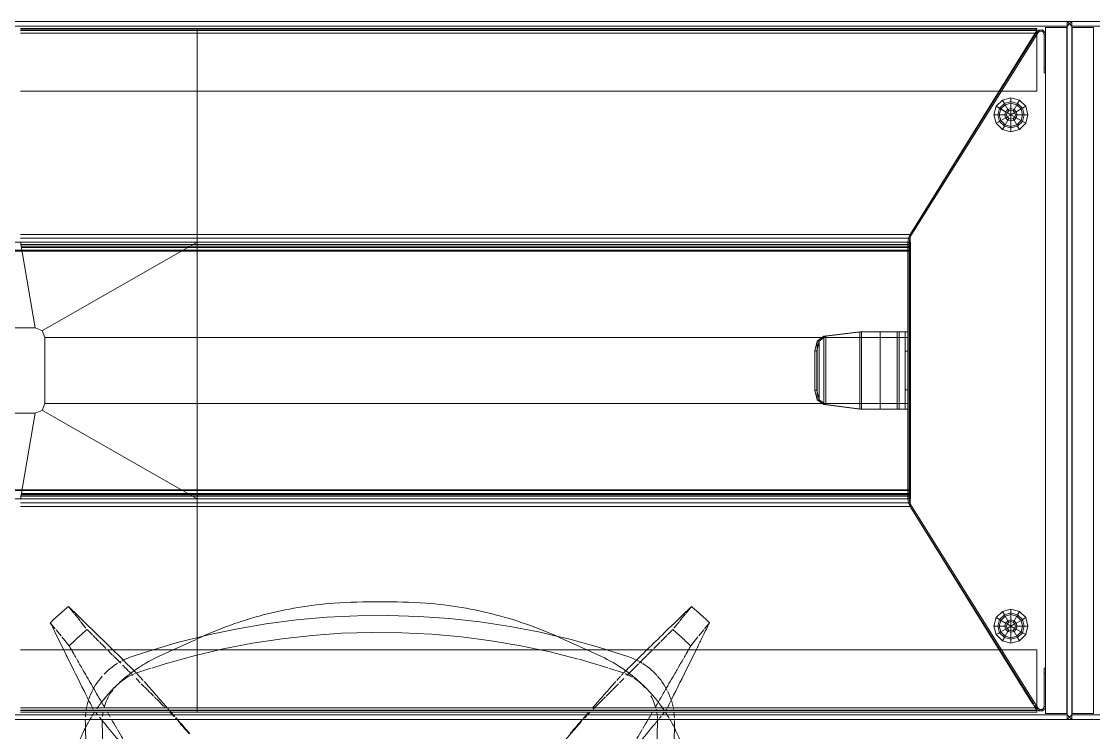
# Model space of a CAD drawing. Header units: inches. Extents: x 11834 to 13024, y -8101 to -6934.
# Drawn here: x 12553.65 to 12581.27, y -7416.22 to -7397.88 of the extents above; entities that cross this region are included whole.
import ezdxf

# ---------------------------------------------------------------- set-up
doc = ezdxf.new("R2010")
doc.units = ezdxf.units.IN
doc.header["$MEASUREMENT"] = 0
doc.layers.add('G-IMPT', color=8, linetype='Continuous', lineweight=9)
doc.layers.add('I-FURN', color=30, linetype='Continuous', lineweight=9)

# ---------------------------------------------------------------- blocks, each defined once
blk = doc.blocks.new('campfire - campfire_dwg-6984602-FIRST FLOOR POWER _ SIGNAL')
at = {"layer": 'G-IMPT'}
for p, q in [((0, 0), (59.882, 0)), ((0, 0), (60, 0)), ((59.882, 0), (60, 0)), ((60, 0), (59.882, -0.118)), ((60, 0), (59.883, -0.117)), ((60, -0.118), (60, 0)), ((60, -18), (60, 0)), ((0.118, -0.118), (59.882, -0.118)), ((59.882, -0.118), (0.118, -0.118)), ((0.118, -0.118), (59.882, -0.118)), ((59.882, -0.118), (0.118, -0.118)), ((59.321, -0.158), (59.871, -0.158)), ((59.321, -0.158), (59.321, -17.842)), ((59.871, -0.158), (59.321, -0.158)), ((59.871, -0.158), (59.871, -17.842)), ((59.871, -0.158), (59.871, -17.842)), ((59.882, -17.882), (59.882, -0.118)), ((59.882, -17.882), (59.882, -0.118)), ((59.882, -0.118), (59.882, -17.882)), ((59.882, -0.118), (59.882, -17.882)), ((60, -17.882), (60, -0.118)), ((59.321, -1.323), (59.321, -16.677)), ((59.321, -16.677), (59.321, -16.764)), ((59.321, -16.764), (59.321, -17.667)), ((59.321, -17.667), (59.321, -17.842)), ((0.118, -17.882), (59.882, -17.882)), ((59.882, -17.882), (0.118, -17.882)), ((59.882, -17.882), (0.118, -17.882)), ((0.118, -17.882), (59.882, -17.882)), ((59.871, -17.842), (59.321, -17.842)), ((59.871, -17.842), (59.321, -17.842)), ((60, -18), (59.882, -17.882)), ((60, -18), (59.882, -17.882)), ((60, -18), (60, -17.882)), ((59.882, -18), (0, -18)), ((60, -18), (0, -18)), ((60, -18), (59.882, -18))]:
    blk.add_line(p, q, dxfattribs=at)
blk = doc.blocks.new('campfire - campfire-6983793-FIRST FLOOR POWER _ SIGNAL')
blk.add_blockref('campfire - campfire_dwg-6984602-FIRST FLOOR POWER _ SIGNAL', (0, 0))
blk = doc.blocks.new('campfire - campfire_dwg-V1-FIRST FLOOR POWER _ SIGNAL')
at = {"layer": 'G-IMPT'}
for p, q in [((0, 0), (0.118, 0)), ((0, -18), (0, 0)), ((0, 0), (60, 0)), ((0, 0), (0.118, -0.118)), ((0.118, 0), (60, 0)), ((0, -0.118), (0, 0)), ((0, 0), (0.118, -0.118)), ((0, -17.882), (0, -0.118)), ((0.118, -17.882), (0.118, -0.118)), ((0.118, -0.118), (59.882, -0.118)), ((0.118, -17.882), (0.118, -0.118)), ((59.882, -0.118), (0.118, -0.118)), ((0.118, -0.118), (0.118, -17.882)), ((0.118, -0.118), (59.882, -0.118)), ((59.882, -0.118), (0.118, -0.118)), ((0.118, -0.118), (0.118, -17.882)), ((0.129, -0.158), (0.129, -17.842)), ((0.679, -0.158), (0.129, -0.158)), ((0.129, -0.158), (0.129, -17.842)), ((0.129, -0.158), (0.679, -0.158)), ((0.679, -0.158), (0.679, -0.333)), ((0.679, -0.158), (0.679, -17.842)), ((0.701, -0.264), (0.758, -0.22)), ((0.701, -0.264), (0.758, -0.22)), ((0.701, -0.264), (0.73, -0.284)), ((0.701, -0.264), (0.73, -0.284)), ((0.77, -0.254), (0.73, -0.284)), ((0.73, -0.284), (0.77, -0.254)), ((0.758, -0.22), (0.846, -0.222)), ((0.758, -0.22), (0.846, -0.222)), ((0.758, -0.22), (0.77, -0.254)), ((0.77, -0.254), (0.758, -0.22)), ((0.832, -0.255), (0.77, -0.254)), ((0.77, -0.254), (0.832, -0.255)), ((0.846, -0.222), (0.832, -0.255)), ((0.832, -0.255), (0.846, -0.222)), ((0.87, -0.288), (0.832, -0.255)), ((0.87, -0.288), (0.832, -0.255)), ((0.846, -0.222), (0.9, -0.269)), ((0.9, -0.269), (0.846, -0.222)), ((0.9, -0.269), (0.87, -0.288)), ((0.87, -0.288), (0.9, -0.269)), ((0.9, -0.188), (0.9, -0.185)), ((22.537, -0.185), (0.9, -0.185)), ((0.9, -0.228), (0.9, -0.185)), ((0.9, -0.228), (0.9, -0.188)), ((22.537, -0.188), (0.9, -0.188)), ((0.9, -0.3), (0.9, -0.228)), ((22.537, -0.228), (0.9, -0.228)), ((0.94, -0.3), (0.9, -0.236)), ((22.537, -0.236), (0.9, -0.236)), ((0.9, -0.269), (0.92, -0.3)), ((0.92, -0.3), (0.9, -0.269)), ((27.086, -0.185), (22.537, -0.185)), ((22.537, -0.188), (22.537, -0.185)), ((22.537, -0.228), (22.537, -0.185)), ((22.537, -0.228), (22.537, -0.188)), ((27.086, -0.188), (22.537, -0.188)), ((27.086, -0.228), (22.537, -0.228)), ((22.537, -0.3), (22.537, -0.228)), ((22.537, -0.236), (22.537, -1.795)), ((27.086, -0.236), (22.537, -0.236)), ((0.693, -0.289), (0.679, -0.333)), ((0.693, -0.289), (0.679, -0.333)), ((0.679, -0.333), (0.679, -1.236)), ((0.679, -0.333), (0.679, -1.197)), ((0.679, -0.333), (0.679, -1.197)), ((0.679, -0.333), (0.715, -0.333)), ((0.679, -0.333), (0.715, -0.333)), ((0.715, -0.333), (0.726, -0.299)), ((0.715, -0.333), (0.726, -0.299)), ((0.715, -1.197), (0.715, -0.333)), ((0.715, -0.333), (0.715, -1.197)), ((0.9, -0.336), (0.87, -0.288)), ((0.87, -0.288), (0.9, -0.336)), ((0.9, -0.3), (0.9, -1.795)), ((22.537, -0.3), (0.9, -0.3)), ((1.812, -1.795), (0.911, -0.354)), ((0.911, -0.354), (1.812, -1.795)), ((0.92, -0.3), (0.963, -0.369)), ((0.963, -0.369), (0.92, -0.3)), ((0.987, -0.376), (0.94, -0.3)), ((0.98, -0.397), (1.854, -1.795)), ((1.854, -1.795), (0.98, -0.397)), ((1.869, -1.795), (1, -0.397)), ((27.086, -0.3), (22.537, -0.3)), ((22.537, -1.795), (22.537, -0.3)), ((0.679, -1.197), (0.679, -1.236)), ((0.679, -1.197), (0.679, -1.323)), ((0.679, -1.197), (0.715, -1.197)), ((0.679, -1.197), (0.715, -1.197)), ((0.679, -1.236), (0.679, -1.323)), ((0.679, -1.236), (0.679, -1.323)), ((0.679, -1.323), (0.679, -16.677)), ((0.679, -1.323), (0.715, -1.323)), ((0.679, -1.323), (0.715, -1.323)), ((0.715, -1.323), (0.715, -1.197)), ((0.715, -1.323), (0.715, -1.197)), ((22.537, -1.795), (0.9, -1.795)), ((4.135, -5.514), (1.812, -1.795)), ((1.812, -1.795), (4.135, -5.514)), ((1.854, -1.795), (4.165, -5.493)), ((4.166, -5.495), (1.854, -1.795)), ((4.166, -5.493), (1.869, -1.795)), ((22.537, -1.795), (27.086, -1.795)), ((22.537, -1.795), (22.537, -5.493)), ((1.188, -2.188), (1.129, -2.407)), ((1.188, -2.188), (1.129, -2.407)), ((1.348, -2.027), (1.188, -2.188)), ((1.348, -2.027), (1.188, -2.188)), ((1.188, -2.188), (1.43, -2.327)), ((1.188, -2.188), (1.274, -2.237)), ((1.398, -2.113), (1.274, -2.237)), ((1.418, -2.148), (1.308, -2.257)), ((1.418, -2.148), (1.308, -2.257)), ((1.567, -1.969), (1.348, -2.027)), ((1.567, -1.969), (1.348, -2.027)), ((1.348, -2.027), (1.398, -2.113)), ((1.567, -2.068), (1.398, -2.113)), ((1.398, -2.113), (1.418, -2.148)), ((1.567, -2.107), (1.418, -2.148)), ((1.567, -2.107), (1.418, -2.148)), ((1.418, -2.148), (1.488, -2.269)), ((1.786, -2.027), (1.567, -1.969)), ((1.786, -2.027), (1.567, -1.969)), ((1.567, -1.969), (1.567, -2.248)), ((1.567, -1.969), (1.567, -2.068)), ((1.567, -2.068), (1.567, -2.107)), ((1.737, -2.113), (1.567, -2.068)), ((1.717, -2.148), (1.567, -2.107)), ((1.717, -2.148), (1.567, -2.107)), ((1.567, -2.107), (1.567, -2.248)), ((1.717, -2.148), (1.647, -2.269)), ((1.947, -2.188), (1.705, -2.327)), ((1.737, -2.113), (1.717, -2.148)), ((1.826, -2.257), (1.717, -2.148)), ((1.826, -2.257), (1.717, -2.148)), ((1.786, -2.027), (1.737, -2.113)), ((1.861, -2.237), (1.737, -2.113)), ((1.947, -2.188), (1.786, -2.027)), ((1.947, -2.188), (1.786, -2.027)), ((1.947, -2.188), (1.861, -2.237)), ((2.005, -2.407), (1.947, -2.188)), ((1.947, -2.188), (2.005, -2.407)), ((1.129, -2.407), (1.188, -2.626)), ((1.129, -2.407), (1.188, -2.626)), ((1.129, -2.407), (1.228, -2.407)), ((1.274, -2.237), (1.228, -2.407)), ((1.228, -2.407), (1.274, -2.576)), ((1.228, -2.407), (1.268, -2.407)), ((1.308, -2.257), (1.268, -2.407)), ((1.308, -2.257), (1.268, -2.407)), ((1.268, -2.407), (1.308, -2.556)), ((1.268, -2.407), (1.308, -2.556)), ((1.268, -2.407), (1.408, -2.407)), ((1.274, -2.237), (1.308, -2.257)), ((1.308, -2.257), (1.43, -2.327)), ((1.43, -2.327), (1.408, -2.407)), ((1.43, -2.327), (1.408, -2.407)), ((1.408, -2.407), (1.43, -2.486)), ((1.408, -2.407), (1.43, -2.486)), ((1.408, -2.407), (1.451, -2.407)), ((1.488, -2.269), (1.43, -2.327)), ((1.488, -2.269), (1.43, -2.327)), ((1.43, -2.327), (1.467, -2.349)), ((1.43, -2.327), (1.467, -2.349)), ((1.43, -2.486), (1.467, -2.465)), ((1.43, -2.486), (1.467, -2.465)), ((1.467, -2.349), (1.451, -2.407)), ((1.451, -2.407), (1.467, -2.465)), ((1.509, -2.306), (1.467, -2.349)), ((1.467, -2.349), (1.567, -2.407)), ((1.467, -2.349), (1.567, -2.407)), ((1.467, -2.465), (1.567, -2.407)), ((1.467, -2.465), (1.567, -2.407)), ((1.467, -2.465), (1.509, -2.507)), ((1.567, -2.248), (1.488, -2.269)), ((1.567, -2.248), (1.488, -2.269)), ((1.488, -2.269), (1.509, -2.306)), ((1.567, -2.291), (1.509, -2.306)), ((1.647, -2.269), (1.567, -2.248)), ((1.647, -2.269), (1.567, -2.248)), ((1.567, -2.248), (1.567, -2.291)), ((1.567, -2.248), (1.567, -2.291)), ((1.567, -2.291), (1.567, -2.407)), ((1.567, -2.291), (1.567, -2.407)), ((1.625, -2.306), (1.567, -2.291)), ((1.668, -2.349), (1.567, -2.407)), ((1.668, -2.349), (1.567, -2.407)), ((1.668, -2.465), (1.567, -2.407)), ((1.567, -2.523), (1.567, -2.407)), ((1.668, -2.465), (1.567, -2.407)), ((1.567, -2.523), (1.567, -2.407)), ((1.647, -2.269), (1.625, -2.306)), ((1.668, -2.349), (1.625, -2.306)), ((1.625, -2.507), (1.668, -2.465)), ((1.705, -2.327), (1.647, -2.269)), ((1.705, -2.327), (1.647, -2.269)), ((1.705, -2.327), (1.668, -2.349)), ((1.705, -2.327), (1.668, -2.349)), ((1.668, -2.349), (1.683, -2.407)), ((1.683, -2.407), (1.668, -2.465)), ((1.705, -2.486), (1.668, -2.465)), ((1.705, -2.486), (1.668, -2.465)), ((1.726, -2.407), (1.683, -2.407)), ((1.826, -2.257), (1.705, -2.327)), ((1.705, -2.327), (1.726, -2.407)), ((1.705, -2.327), (1.726, -2.407)), ((1.726, -2.407), (1.705, -2.486)), ((1.726, -2.407), (1.705, -2.486)), ((1.867, -2.407), (1.726, -2.407)), ((1.861, -2.237), (1.826, -2.257)), ((1.826, -2.257), (1.867, -2.407)), ((1.826, -2.257), (1.867, -2.407)), ((1.867, -2.407), (1.826, -2.556)), ((1.867, -2.407), (1.826, -2.556)), ((1.861, -2.237), (1.906, -2.407)), ((1.906, -2.407), (1.861, -2.576)), ((1.906, -2.407), (1.867, -2.407)), ((2.005, -2.407), (1.906, -2.407)), ((2.005, -2.407), (1.947, -2.626)), ((2.005, -2.407), (1.947, -2.626)), ((1.188, -2.626), (1.308, -2.556)), ((1.188, -2.626), (1.274, -2.576)), ((1.188, -2.626), (1.348, -2.786)), ((1.188, -2.626), (1.348, -2.786)), ((1.274, -2.576), (1.308, -2.556)), ((1.274, -2.576), (1.398, -2.7)), ((1.308, -2.556), (1.43, -2.486)), ((1.308, -2.556), (1.43, -2.486)), ((1.308, -2.556), (1.418, -2.666)), ((1.308, -2.556), (1.418, -2.666)), ((1.348, -2.786), (1.398, -2.7)), ((1.398, -2.7), (1.418, -2.666)), ((1.398, -2.7), (1.567, -2.746)), ((1.418, -2.666), (1.488, -2.544)), ((1.418, -2.666), (1.567, -2.706)), ((1.418, -2.666), (1.567, -2.706)), ((1.43, -2.486), (1.488, -2.544)), ((1.43, -2.486), (1.488, -2.544)), ((1.488, -2.544), (1.509, -2.507)), ((1.488, -2.544), (1.567, -2.566)), ((1.488, -2.544), (1.567, -2.566)), ((1.509, -2.507), (1.567, -2.523)), ((1.567, -2.523), (1.625, -2.507)), ((1.567, -2.566), (1.567, -2.523)), ((1.567, -2.566), (1.567, -2.523)), ((1.567, -2.566), (1.647, -2.544)), ((1.567, -2.566), (1.647, -2.544)), ((1.567, -2.845), (1.567, -2.566)), ((1.567, -2.706), (1.567, -2.566)), ((1.567, -2.706), (1.717, -2.666)), ((1.567, -2.706), (1.717, -2.666)), ((1.567, -2.746), (1.737, -2.7)), ((1.567, -2.746), (1.567, -2.706)), ((1.567, -2.845), (1.567, -2.746)), ((1.647, -2.544), (1.625, -2.507)), ((1.647, -2.544), (1.705, -2.486)), ((1.647, -2.544), (1.705, -2.486)), ((1.717, -2.666), (1.647, -2.544)), ((1.947, -2.626), (1.705, -2.486)), ((1.826, -2.556), (1.705, -2.486)), ((1.717, -2.666), (1.826, -2.556)), ((1.717, -2.666), (1.826, -2.556)), ((1.737, -2.7), (1.717, -2.666)), ((1.737, -2.7), (1.861, -2.576)), ((1.786, -2.786), (1.737, -2.7)), ((1.786, -2.786), (1.947, -2.626)), ((1.786, -2.786), (1.947, -2.626)), ((1.861, -2.576), (1.826, -2.556)), ((1.947, -2.626), (1.861, -2.576)), ((1.348, -2.786), (1.567, -2.845)), ((1.348, -2.786), (1.567, -2.845)), ((1.567, -2.845), (1.786, -2.786)), ((1.567, -2.845), (1.786, -2.786)), ((4.166, -5.495), (4.135, -5.514)), ((4.135, -5.514), (4.166, -5.495)), ((4.166, -5.582), (4.135, -5.514)), ((4.174, -5.6), (4.135, -5.514)), ((22.537, -5.493), (4.166, -5.493)), ((4.166, -5.495), (4.208, -5.59)), ((4.166, -5.495), (4.166, -5.546)), ((4.208, -5.59), (4.166, -5.495)), ((22.537, -5.493), (22.537, -5.59)), ((27.086, -5.493), (22.537, -5.493)), ((4.159, -5.693), (4.159, -5.796)), ((4.159, -5.754), (4.159, -5.693)), ((4.159, -5.693), (4.159, -5.796)), ((4.159, -5.754), (4.159, -5.902)), ((4.159, -5.754), (4.159, -5.828)), ((4.159, -5.796), (4.159, -5.798)), ((4.159, -5.828), (4.159, -5.796)), ((4.166, -5.546), (4.166, -5.59)), ((4.166, -5.693), (4.166, -5.59)), ((22.537, -5.59), (4.166, -5.59)), ((4.166, -8.15), (4.166, -5.693)), ((4.208, -5.59), (4.174, -5.6)), ((4.174, -5.6), (4.208, -5.59)), ((4.187, -5.693), (4.174, -5.6)), ((4.187, -5.693), (4.174, -5.6)), ((4.222, -5.693), (4.187, -5.693)), ((4.222, -5.693), (4.187, -5.693)), ((4.187, -12.307), (4.187, -5.693)), ((4.187, -5.693), (4.222, -5.693)), ((4.222, -5.693), (4.187, -5.693)), ((4.222, -5.693), (4.187, -5.693)), ((4.187, -5.696), (4.187, -5.754)), ((4.222, -5.754), (4.187, -5.754)), ((4.187, -5.754), (4.187, -5.796)), ((4.222, -5.796), (4.187, -5.796)), ((4.187, -5.798), (4.222, -5.798)), ((4.187, -5.798), (4.187, -5.828)), ((4.222, -5.693), (4.208, -5.59)), ((4.222, -5.693), (4.208, -5.59)), ((55.778, -5.693), (4.222, -5.693)), ((55.778, -5.693), (4.222, -5.693)), ((4.222, -12.307), (4.222, -5.693)), ((22.537, -5.693), (4.222, -5.693)), ((4.222, -5.754), (4.222, -5.7)), ((27.071, -5.754), (4.222, -5.754)), ((4.222, -5.796), (4.222, -5.754)), ((22.71, -5.796), (4.222, -5.796)), ((4.222, -5.798), (22.71, -5.798)), ((4.222, -5.828), (4.222, -5.798)), ((22.537, -5.59), (22.537, -5.693)), ((27.086, -5.59), (22.537, -5.59)), ((22.537, -5.693), (22.537, -8.15)), ((26.521, -7.966), (22.537, -5.693)), ((27.086, -5.693), (22.537, -5.693)), ((27.061, -5.796), (22.717, -5.796)), ((22.721, -5.798), (27.06, -5.798)), ((27.086, -5.693), (26.709, -7.898)), ((4.159, -5.902), (4.159, -5.828)), ((4.159, -5.902), (4.159, -12.098)), ((4.159, -5.902), (4.159, -5.923)), ((4.159, -5.923), (4.159, -12.077)), ((4.187, -5.828), (4.222, -5.828)), ((4.187, -5.828), (4.187, -5.902)), ((4.187, -5.923), (4.187, -8.15)), ((4.188, -5.902), (4.222, -5.902)), ((4.188, -5.923), (4.222, -5.923)), ((4.222, -5.828), (27.053, -5.829)), ((4.222, -5.902), (4.222, -5.828)), ((4.222, -5.902), (27.035, -5.902)), ((4.222, -5.923), (27.03, -5.923)), ((4.222, -8), (4.222, -5.923)), ((27.047, -5.923), (55.778, -5.923)), ((27.05, -5.902), (37.067, -5.902)), ((4.222, -8.146), (4.222, -8)), ((4.222, -8), (4.222, -8.146)), ((4.222, -8), (4.222, -8.146)), ((4.222, -8), (4.296, -8)), ((4.222, -8), (4.297, -8)), ((4.222, -8.146), (4.222, -8)), ((4.222, -8), (4.296, -8)), ((4.296, -8.146), (4.296, -8)), ((4.296, -8), (4.297, -8)), ((4.297, -8), (4.448, -8)), ((4.297, -8), (4.297, -8.146)), ((4.297, -8), (4.5, -8)), ((4.297, -10), (4.297, -8)), ((4.934, -8), (4.448, -8)), ((4.448, -8), (4.5, -8)), ((4.448, -8.15), (4.448, -8)), ((4.934, -8), (4.5, -8)), ((4.5, -10), (4.5, -8)), ((5.419, -8), (4.934, -8)), ((4.935, -8), (4.934, -8)), ((4.934, -10), (4.934, -8)), ((5.461, -8), (4.935, -8)), ((4.935, -8), (4.935, -10)), ((5.461, -8), (5.419, -8)), ((6.333, -8.119), (5.419, -8)), ((5.419, -10), (5.419, -8)), ((6.387, -8.119), (5.461, -8)), ((5.461, -9.995), (5.461, -8.005)), ((26.531, -7.971), (26.457, -8.15)), ((26.531, -7.971), (26.457, -8.15)), ((26.709, -7.898), (26.534, -7.97)), ((26.709, -7.898), (26.534, -7.97)), ((26.709, -7.898), (33.291, -7.898)), ((26.709, -7.898), (33.291, -7.898)), ((4.166, -9.85), (4.166, -8.15)), ((4.187, -8.152), (4.187, -12.074)), ((4.222, -8.146), (4.297, -8.146)), ((22.537, -8.15), (4.222, -8.15)), ((4.222, -9.85), (4.222, -8.155)), ((4.222, -8.155), (4.222, -9.85)), ((4.222, -8.5), (4.222, -8.155)), ((4.222, -9.85), (4.222, -8.155)), ((4.222, -8.155), (4.222, -9.85)), ((4.296, -9.85), (4.296, -8.162)), ((4.297, -8.162), (4.297, -8.5)), ((4.297, -9.85), (4.297, -8.162)), ((4.448, -10), (4.448, -8.176)), ((6.333, -8.119), (6.505, -8.245)), ((6.333, -9.881), (6.333, -8.119)), ((6.387, -8.119), (6.333, -8.119)), ((6.387, -8.119), (6.559, -8.245)), ((6.387, -8.119), (6.387, -8.149)), ((6.387, -8.159), (6.387, -9.841)), ((6.57, -8.493), (6.505, -8.245)), ((6.505, -9.755), (6.505, -8.245)), ((6.559, -8.245), (6.505, -8.245)), ((6.624, -8.493), (6.559, -8.245)), ((6.559, -8.357), (6.559, -8.245)), ((26.457, -8.15), (22.537, -8.15)), ((22.537, -9.85), (22.537, -8.15)), ((26.457, -9.85), (26.457, -8.15)), ((26.457, -9.85), (26.457, -8.15)), ((4.222, -8.5), (4.222, -9.5)), ((4.222, -8.5), (4.297, -8.5)), ((4.297, -8.5), (4.297, -9.5)), ((6.559, -9.755), (6.559, -8.371)), ((6.57, -9.507), (6.57, -8.493)), ((6.624, -8.493), (6.57, -8.493)), ((6.624, -8.493), (6.624, -9.507)), ((4.222, -9.85), (4.222, -9.5)), ((4.222, -9.5), (4.297, -9.5)), ((4.297, -9.85), (4.297, -9.5)), ((6.505, -9.755), (6.57, -9.507)), ((6.624, -9.507), (6.559, -9.755)), ((6.624, -9.507), (6.57, -9.507)), ((4.166, -12.307), (4.166, -9.85)), ((22.537, -9.85), (4.222, -9.85)), ((4.222, -10), (4.222, -9.853)), ((4.222, -9.853), (4.222, -10)), ((4.222, -10), (4.222, -9.853)), ((4.222, -10), (4.222, -9.853)), ((4.222, -9.853), (4.297, -9.853)), ((4.296, -10), (4.296, -9.853)), ((4.297, -10), (4.297, -9.853)), ((5.419, -10), (6.333, -9.881)), ((6.387, -9.881), (5.461, -10)), ((6.333, -9.881), (6.505, -9.755)), ((6.387, -9.881), (6.333, -9.881)), ((6.387, -9.881), (6.559, -9.755)), ((6.387, -9.85), (6.387, -9.881)), ((6.559, -9.755), (6.505, -9.755)), ((22.537, -9.85), (26.457, -9.85)), ((22.537, -12.307), (22.537, -9.85)), ((26.531, -10.029), (26.457, -9.85)), ((26.457, -9.85), (26.531, -10.029)), ((4.222, -12.07), (4.222, -10)), ((4.222, -10), (4.296, -10)), ((4.222, -10), (4.297, -10)), ((4.222, -10), (4.296, -10)), ((4.297, -10), (4.296, -10)), ((4.297, -10), (4.448, -10)), ((4.297, -10), (4.5, -10)), ((4.934, -10), (4.448, -10)), ((4.448, -10), (4.5, -10)), ((4.5, -10), (4.934, -10)), ((5.419, -10), (4.934, -10)), ((4.935, -10), (4.934, -10)), ((5.461, -10), (4.935, -10)), ((5.461, -10), (5.419, -10)), ((22.537, -12.307), (26.521, -10.034)), ((26.534, -10.03), (26.709, -10.102)), ((26.534, -10.03), (26.709, -10.102)), ((26.709, -10.102), (33.291, -10.102)), ((33.291, -10.102), (26.709, -10.102)), ((27.086, -12.307), (26.709, -10.102)), ((4.159, -12.098), (4.159, -12.077)), ((4.159, -12.098), (4.159, -12.172)), ((4.159, -12.098), (4.159, -12.246)), ((4.187, -12.077), (4.221, -12.077)), ((4.221, -12.098), (4.187, -12.098)), ((4.187, -12.098), (4.187, -12.172)), ((4.221, -12.077), (27.03, -12.077)), ((27.035, -12.098), (4.221, -12.098)), ((4.222, -12.172), (4.222, -12.098)), ((27.047, -12.077), (55.779, -12.077)), ((37.067, -12.098), (27.05, -12.098)), ((4.174, -12.4), (4.135, -12.486)), ((4.166, -12.418), (4.135, -12.486)), ((4.159, -12.172), (4.159, -12.204)), ((4.159, -12.246), (4.159, -12.172)), ((4.159, -12.204), (4.159, -12.202)), ((4.159, -12.307), (4.159, -12.204)), ((4.159, -12.307), (4.159, -12.204)), ((4.159, -12.246), (4.159, -12.307)), ((4.166, -12.307), (4.166, -12.41)), ((4.166, -12.505), (4.208, -12.41)), ((4.208, -12.41), (4.166, -12.505)), ((4.166, -12.454), (4.166, -12.41)), ((22.537, -12.41), (4.166, -12.41)), ((4.187, -12.307), (4.174, -12.4)), ((4.174, -12.4), (4.187, -12.307)), ((4.208, -12.41), (4.174, -12.4)), ((4.174, -12.4), (4.208, -12.41)), ((4.222, -12.172), (4.187, -12.172)), ((4.187, -12.172), (4.187, -12.202)), ((4.222, -12.202), (4.187, -12.202)), ((4.222, -12.204), (4.187, -12.204)), ((4.187, -12.204), (4.187, -12.246)), ((4.222, -12.246), (4.187, -12.246)), ((4.187, -12.246), (4.187, -12.304)), ((4.187, -12.307), (4.222, -12.307)), ((4.187, -12.307), (4.222, -12.307)), ((4.222, -12.307), (4.187, -12.307)), ((4.222, -12.307), (4.187, -12.307)), ((4.222, -12.307), (4.187, -12.307)), ((4.208, -12.41), (4.222, -12.307)), ((4.208, -12.41), (4.222, -12.307)), ((27.053, -12.171), (4.222, -12.172)), ((4.222, -12.202), (4.222, -12.172)), ((27.06, -12.202), (4.222, -12.202)), ((27.061, -12.204), (4.222, -12.204)), ((4.222, -12.246), (4.222, -12.204)), ((27.071, -12.246), (4.222, -12.246)), ((4.222, -12.3), (4.222, -12.246)), ((4.222, -12.307), (55.778, -12.307)), ((4.222, -12.307), (55.778, -12.307)), ((22.537, -12.307), (4.222, -12.307)), ((27.086, -12.307), (22.537, -12.307)), ((22.537, -12.41), (22.537, -12.307)), ((22.537, -12.507), (22.537, -12.41)), ((27.086, -12.41), (22.537, -12.41)), ((4.135, -12.486), (1.812, -16.205)), ((1.812, -16.205), (4.135, -12.486)), ((1.854, -16.205), (4.166, -12.505)), ((1.854, -16.205), (4.165, -12.507)), ((1.869, -16.205), (4.166, -12.507)), ((4.166, -12.505), (4.135, -12.486)), ((4.166, -12.505), (4.135, -12.486)), ((4.166, -12.505), (4.166, -12.454)), ((22.537, -12.507), (4.166, -12.507)), ((22.537, -16.205), (22.537, -12.507)), ((27.086, -12.507), (22.537, -12.507)), ((1.567, -15.156), (1.348, -15.214)), ((1.567, -15.156), (1.348, -15.214)), ((1.786, -15.214), (1.567, -15.156)), ((1.786, -15.214), (1.567, -15.156)), ((1.567, -15.156), (1.567, -15.435)), ((1.567, -15.156), (1.567, -15.255)), ((1.188, -15.375), (1.129, -15.594)), ((1.188, -15.375), (1.129, -15.594)), ((1.348, -15.214), (1.188, -15.375)), ((1.348, -15.214), (1.188, -15.375)), ((1.188, -15.375), (1.43, -15.514)), ((1.188, -15.375), (1.274, -15.424)), ((1.274, -15.424), (1.228, -15.594)), ((1.308, -15.444), (1.268, -15.594)), ((1.308, -15.444), (1.268, -15.594)), ((1.398, -15.3), (1.274, -15.424)), ((1.274, -15.424), (1.308, -15.444)), ((1.418, -15.335), (1.308, -15.444)), ((1.418, -15.335), (1.308, -15.444)), ((1.308, -15.444), (1.43, -15.514)), ((1.348, -15.214), (1.398, -15.3)), ((1.567, -15.255), (1.398, -15.3)), ((1.398, -15.3), (1.418, -15.335)), ((1.567, -15.295), (1.418, -15.335)), ((1.567, -15.295), (1.418, -15.335)), ((1.418, -15.335), (1.488, -15.456)), ((1.488, -15.456), (1.43, -15.514)), ((1.488, -15.456), (1.43, -15.514)), ((1.567, -15.435), (1.488, -15.456)), ((1.567, -15.435), (1.488, -15.456)), ((1.488, -15.456), (1.509, -15.494)), ((1.567, -15.255), (1.567, -15.295)), ((1.737, -15.3), (1.567, -15.255)), ((1.717, -15.335), (1.567, -15.295)), ((1.717, -15.335), (1.567, -15.295)), ((1.567, -15.295), (1.567, -15.435)), ((1.647, -15.456), (1.567, -15.435)), ((1.647, -15.456), (1.567, -15.435)), ((1.567, -15.435), (1.567, -15.478)), ((1.567, -15.435), (1.567, -15.478)), ((1.647, -15.456), (1.625, -15.494)), ((1.717, -15.335), (1.647, -15.456)), ((1.705, -15.514), (1.647, -15.456)), ((1.705, -15.514), (1.647, -15.456)), ((1.947, -15.375), (1.705, -15.514)), ((1.826, -15.444), (1.705, -15.514)), ((1.737, -15.3), (1.717, -15.335)), ((1.826, -15.444), (1.717, -15.335)), ((1.826, -15.444), (1.717, -15.335)), ((1.786, -15.214), (1.737, -15.3)), ((1.861, -15.424), (1.737, -15.3)), ((1.947, -15.375), (1.786, -15.214)), ((1.947, -15.375), (1.786, -15.214)), ((1.861, -15.424), (1.826, -15.444)), ((1.826, -15.444), (1.867, -15.594)), ((1.826, -15.444), (1.867, -15.594)), ((1.947, -15.375), (1.861, -15.424)), ((1.861, -15.424), (1.906, -15.594)), ((2.005, -15.594), (1.947, -15.375)), ((1.947, -15.375), (2.005, -15.594)), ((1.129, -15.594), (1.188, -15.813)), ((1.129, -15.594), (1.188, -15.813)), ((1.129, -15.594), (1.228, -15.594)), ((1.188, -15.813), (1.308, -15.743)), ((1.228, -15.594), (1.274, -15.763)), ((1.228, -15.594), (1.268, -15.594)), ((1.268, -15.594), (1.308, -15.743)), ((1.268, -15.594), (1.308, -15.743)), ((1.268, -15.594), (1.408, -15.594)), ((1.274, -15.763), (1.308, -15.743)), ((1.308, -15.743), (1.43, -15.673)), ((1.308, -15.743), (1.43, -15.673)), ((1.308, -15.743), (1.418, -15.853)), ((1.308, -15.743), (1.418, -15.853)), ((1.43, -15.514), (1.408, -15.594)), ((1.43, -15.514), (1.408, -15.594)), ((1.408, -15.594), (1.43, -15.673)), ((1.408, -15.594), (1.43, -15.673)), ((1.408, -15.594), (1.451, -15.594)), ((1.418, -15.853), (1.488, -15.731)), ((1.43, -15.514), (1.467, -15.536)), ((1.43, -15.514), (1.467, -15.536)), ((1.43, -15.673), (1.467, -15.652)), ((1.43, -15.673), (1.467, -15.652)), ((1.43, -15.673), (1.488, -15.731)), ((1.43, -15.673), (1.488, -15.731)), ((1.467, -15.536), (1.451, -15.594)), ((1.451, -15.594), (1.467, -15.652)), ((1.509, -15.494), (1.467, -15.536)), ((1.467, -15.536), (1.567, -15.594)), ((1.467, -15.536), (1.567, -15.594)), ((1.467, -15.652), (1.567, -15.594)), ((1.467, -15.652), (1.567, -15.594)), ((1.467, -15.652), (1.509, -15.694)), ((1.488, -15.731), (1.509, -15.694)), ((1.488, -15.731), (1.567, -15.753)), ((1.488, -15.731), (1.567, -15.753)), ((1.567, -15.478), (1.509, -15.494)), ((1.509, -15.694), (1.567, -15.71)), ((1.567, -15.478), (1.567, -15.594)), ((1.567, -15.478), (1.567, -15.594)), ((1.625, -15.494), (1.567, -15.478)), ((1.668, -15.536), (1.567, -15.594)), ((1.668, -15.536), (1.567, -15.594)), ((1.668, -15.652), (1.567, -15.594)), ((1.567, -15.71), (1.567, -15.594)), ((1.668, -15.652), (1.567, -15.594)), ((1.567, -15.71), (1.567, -15.594)), ((1.567, -15.71), (1.625, -15.694)), ((1.567, -15.753), (1.567, -15.71)), ((1.567, -15.753), (1.567, -15.71)), ((1.567, -15.753), (1.647, -15.731)), ((1.567, -15.753), (1.647, -15.731)), ((1.668, -15.536), (1.625, -15.494)), ((1.625, -15.694), (1.668, -15.652)), ((1.647, -15.731), (1.625, -15.694)), ((1.647, -15.731), (1.705, -15.673)), ((1.647, -15.731), (1.705, -15.673)), ((1.717, -15.853), (1.647, -15.731)), ((1.705, -15.514), (1.668, -15.536)), ((1.705, -15.514), (1.668, -15.536)), ((1.668, -15.536), (1.683, -15.594)), ((1.683, -15.594), (1.668, -15.652)), ((1.705, -15.673), (1.668, -15.652)), ((1.705, -15.673), (1.668, -15.652)), ((1.726, -15.594), (1.683, -15.594)), ((1.705, -15.514), (1.726, -15.594)), ((1.705, -15.514), (1.726, -15.594)), ((1.726, -15.594), (1.705, -15.673)), ((1.726, -15.594), (1.705, -15.673)), ((1.947, -15.813), (1.705, -15.673)), ((1.826, -15.743), (1.705, -15.673)), ((1.717, -15.853), (1.826, -15.743)), ((1.717, -15.853), (1.826, -15.743)), ((1.867, -15.594), (1.726, -15.594)), ((1.867, -15.594), (1.826, -15.743)), ((1.867, -15.594), (1.826, -15.743)), ((1.861, -15.763), (1.826, -15.743)), ((1.906, -15.594), (1.861, -15.763)), ((1.906, -15.594), (1.867, -15.594)), ((2.005, -15.594), (1.906, -15.594)), ((2.005, -15.594), (1.947, -15.813)), ((2.005, -15.594), (1.947, -15.813)), ((1.188, -15.813), (1.274, -15.763)), ((1.188, -15.813), (1.348, -15.973)), ((1.188, -15.813), (1.348, -15.973)), ((1.274, -15.763), (1.398, -15.887)), ((1.348, -15.973), (1.398, -15.887)), ((1.348, -15.973), (1.567, -16.032)), ((1.348, -15.973), (1.567, -16.032)), ((1.398, -15.887), (1.418, -15.853)), ((1.398, -15.887), (1.567, -15.933)), ((1.418, -15.853), (1.567, -15.893)), ((1.418, -15.853), (1.567, -15.893)), ((1.567, -15.893), (1.567, -15.753)), ((1.567, -15.893), (1.567, -15.753)), ((1.567, -15.893), (1.717, -15.853)), ((1.567, -15.893), (1.717, -15.853)), ((1.567, -15.933), (1.737, -15.887)), ((1.567, -16.032), (1.567, -15.893)), ((1.567, -15.933), (1.567, -15.893)), ((1.567, -16.032), (1.567, -15.933)), ((1.567, -16.032), (1.786, -15.973)), ((1.567, -16.032), (1.786, -15.973)), ((1.737, -15.887), (1.717, -15.853)), ((1.737, -15.887), (1.861, -15.763)), ((1.786, -15.973), (1.737, -15.887)), ((1.786, -15.973), (1.947, -15.813)), ((1.786, -15.973), (1.947, -15.813)), ((1.947, -15.813), (1.861, -15.763)), ((0.9, -16.205), (0.9, -17.7)), ((22.537, -16.205), (0.9, -16.205)), ((1.812, -16.205), (0.911, -17.646)), ((0.911, -17.646), (1.812, -16.205)), ((0.92, -17.7), (1.854, -16.205)), ((0.92, -17.7), (1.854, -16.205)), ((0.94, -17.7), (1.869, -16.205)), ((22.537, -16.205), (27.086, -16.205)), ((22.537, -17.764), (22.537, -16.205)), ((22.537, -16.205), (22.537, -17.7)), ((0.679, -16.677), (0.679, -16.764)), ((0.679, -16.764), (0.679, -16.677)), ((0.679, -16.677), (0.715, -16.677)), ((0.679, -16.803), (0.679, -16.677)), ((0.715, -16.677), (0.679, -16.677)), ((0.679, -16.764), (0.679, -17.667)), ((0.679, -16.803), (0.679, -16.764)), ((0.679, -17.667), (0.679, -16.803)), ((0.679, -17.667), (0.679, -16.803)), ((0.679, -16.803), (0.715, -16.803)), ((0.679, -16.803), (0.715, -16.803)), ((0.715, -16.677), (0.715, -16.803)), ((0.715, -16.803), (0.715, -16.677)), ((0.715, -16.803), (0.715, -17.667)), ((0.715, -17.667), (0.715, -16.803)), ((0.679, -17.667), (0.679, -17.842)), ((0.679, -17.667), (0.693, -17.711)), ((0.679, -17.667), (0.693, -17.711)), ((0.679, -17.667), (0.715, -17.667)), ((0.715, -17.667), (0.679, -17.667)), ((0.715, -17.667), (0.726, -17.701)), ((0.715, -17.667), (0.726, -17.701)), ((0.9, -17.664), (0.87, -17.712)), ((0.87, -17.712), (0.9, -17.664)), ((0, -18), (0, -17.882)), ((0, -18), (0.118, -17.882)), ((0, -18), (0.117, -17.883)), ((0.118, -17.882), (59.882, -17.882)), ((59.882, -17.882), (0.118, -17.882)), ((59.882, -17.882), (0.118, -17.882)), ((0.118, -17.882), (59.882, -17.882)), ((0.129, -17.842), (0.679, -17.842)), ((0.129, -17.842), (0.679, -17.842)), ((0.701, -17.736), (0.73, -17.716)), ((0.701, -17.736), (0.73, -17.716)), ((0.701, -17.736), (0.758, -17.78)), ((0.701, -17.736), (0.758, -17.78)), ((0.77, -17.746), (0.73, -17.716)), ((0.73, -17.716), (0.77, -17.746)), ((0.758, -17.78), (0.77, -17.746)), ((0.758, -17.78), (0.77, -17.746)), ((0.758, -17.78), (0.846, -17.778)), ((0.758, -17.78), (0.846, -17.778)), ((0.832, -17.745), (0.77, -17.746)), ((0.77, -17.746), (0.832, -17.745)), ((0.87, -17.712), (0.832, -17.745)), ((0.87, -17.712), (0.832, -17.745)), ((0.846, -17.778), (0.832, -17.745)), ((0.846, -17.778), (0.832, -17.745)), ((0.846, -17.778), (0.9, -17.731)), ((0.9, -17.731), (0.846, -17.778)), ((0.9, -17.731), (0.87, -17.712)), ((0.87, -17.712), (0.9, -17.731)), ((0.9, -17.731), (0.92, -17.7)), ((0.9, -17.731), (0.92, -17.7)), ((0.9, -17.764), (0.94, -17.7)), ((0.9, -17.7), (0.9, -17.772)), ((22.537, -17.7), (0.9, -17.7)), ((22.537, -17.764), (0.9, -17.764)), ((0.9, -17.772), (0.9, -17.812)), ((0.9, -17.772), (0.9, -17.815)), ((22.537, -17.772), (0.9, -17.772)), ((0.9, -17.815), (0.9, -17.812)), ((22.537, -17.812), (0.9, -17.812)), ((22.537, -17.815), (0.9, -17.815)), ((22.537, -17.7), (22.537, -17.772)), ((22.537, -17.7), (27.086, -17.7)), ((27.086, -17.764), (22.537, -17.764)), ((22.537, -17.772), (22.537, -17.812)), ((22.537, -17.772), (22.537, -17.815)), ((27.086, -17.772), (22.537, -17.772)), ((22.537, -17.812), (22.537, -17.815)), ((27.086, -17.812), (22.537, -17.812)), ((27.086, -17.815), (22.537, -17.815)), ((0.118, -18), (0, -18)), ((60, -18), (0, -18)), ((60, -18), (0.118, -18))]:
    blk.add_line(p, q, dxfattribs=at)
blk = doc.blocks.new('campfire - campfire-V2-FIRST FLOOR POWER _ SIGNAL')
blk.add_blockref('campfire - campfire_dwg-V1-FIRST FLOOR POWER _ SIGNAL', (0, 0))
blk = doc.blocks.new('HighTower_Nadia_Bob_BarStool - HighTower_Nadia_Bob_BarStool-V3-FIRST FLOOR POWER _ SIGNAL')
at = {"layer": 'I-FURN'}
for p, q in [((-7.299, 3.248), (-7.586, -6.424)), ((7.586, -6.424), (7.299, 3.248)), ((-7.153, -6.576), (-7.023, -2.2)), ((7.023, -2.2), (7.153, -6.576)), ((-4.409, -5.701), (-4.987, -6.368)), ((4.987, -6.368), (4.915, -6.285)), ((-7.59, -6.563), (-7.591, -6.633)), ((-7.586, -6.434), (-7.59, -6.563)), ((-7.153, -6.615), (-7.153, -6.576)), ((-7.153, -6.656), (-7.153, -6.627)), ((7.153, -6.576), (7.153, -6.627)), ((7.59, -6.563), (7.586, -6.434)), ((-7.589, -6.703), (-7.585, -6.754)), ((-7.584, -6.774), (-7.576, -6.841)), ((-7.137, -6.824), (-7.144, -6.774)), ((-7.117, -6.924), (-7.123, -6.893)), ((7.142, -6.786), (7.135, -6.835)), ((7.148, -6.734), (7.144, -6.774)), ((7.578, -6.825), (7.583, -6.774)), ((7.585, -6.755), (7.587, -6.724)), ((-7.563, -6.925), (-7.557, -6.956)), ((7.044, -7.139), (7.022, -7.187)), ((7.479, -7.232), (7.498, -7.176)), ((7.557, -6.956), (7.565, -6.911)), ((6.91, -7.377), (6.885, -7.41)), ((6.941, -7.331), (6.916, -7.367)), ((6.967, -7.29), (6.946, -7.324)), ((6.999, -7.233), (6.973, -7.279)), ((7.022, -7.187), (6.999, -7.233)), ((7.36, -7.485), (7.393, -7.423)), ((7.453, -7.297), (7.479, -7.232)), ((-7.234, -7.675), (-7.19, -7.73)), ((-7.19, -7.73), (-7.15, -7.776)), ((-6.795, -7.517), (-6.828, -7.481)), ((-6.55, -7.72), (-6.586, -7.696)), ((6.625, -7.668), (6.585, -7.696)), ((6.745, -7.566), (6.707, -7.602)), ((6.783, -7.529), (6.745, -7.566)), ((6.846, -7.459), (6.819, -7.491)), ((7.157, -7.769), (7.202, -7.716)), ((-5.896, -7.979), (-6.267, -7.857)), ((-5.133, -8.208), (-5.872, -7.988)), ((6.267, -7.857), (5.899, -7.975)), ((-6.644, -8.17), (-6.612, -8.186)), ((-6.409, -8.27), (-5.845, -8.452)), ((-5.705, -8.28), (-5.329, -8.452)), ((5.329, -8.452), (5.705, -8.28)), ((6.016, -8.401), (6.409, -8.27)), ((6.612, -8.186), (6.644, -8.17)), ((6.666, -8.159), (6.727, -8.124)), ((6.755, -8.107), (6.786, -8.088)), ((-8.008, -8.553), (-8.194, -8.783)), ((-5.329, -8.452), (-4.736, -8.722)), ((4.736, -8.722), (5.329, -8.452)), ((5.846, -8.452), (6.005, -8.404)), ((8.194, -8.783), (8.008, -8.553)), ((-8.366, -8.995), (-8.492, -9.151)), ((-7.715, -9.185), (-7.573, -9.01)), ((7.573, -9.01), (7.715, -9.185)), ((8.492, -9.151), (8.366, -8.995)), ((-8.028, -9.571), (-7.889, -9.4)), ((7.889, -9.4), (8.028, -9.571))]:
    blk.add_line(p, q, dxfattribs=at)
at = {"layer": 'I-FURN', "flags": 128}
for points in [[(7.59, -6.656), (7.591, -6.615), (7.59, -6.563)], [(-7.146, -6.753), (-7.149, -6.72), (-7.152, -6.677)], [(-7.552, -6.981), (-7.536, -7.049), (-7.518, -7.116), (-7.505, -7.155)], [(-7.05, -7.126), (-7.069, -7.078), (-7.087, -7.028), (-7.102, -6.978)], [(-6.98, -7.267), (-7.005, -7.221), (-7.028, -7.174), (-7.049, -7.127)], [(7.108, -6.956), (7.098, -6.991), (7.082, -7.041), (7.064, -7.09), (7.049, -7.127)], [(7.505, -7.155), (7.523, -7.099), (7.541, -7.031), (7.556, -6.963)], [(-7.496, -7.183), (-7.472, -7.249), (-7.446, -7.313), (-7.416, -7.377)], [(-7.405, -7.399), (-7.385, -7.439), (-7.35, -7.5), (-7.314, -7.56), (-7.275, -7.618), (-7.234, -7.675)], [(7.405, -7.399), (7.424, -7.361), (7.453, -7.297)], [(-6.594, -7.69), (-6.636, -7.659), (-6.677, -7.627), (-6.717, -7.593), (-6.755, -7.557), (-6.792, -7.519)], [(6.582, -7.698), (6.539, -7.727), (6.494, -7.754), (6.447, -7.779), (6.4, -7.802), (6.352, -7.824), (6.304, -7.843)], [(6.707, -7.602), (6.667, -7.635), (6.625, -7.668)], [(7.202, -7.716), (7.245, -7.66), (7.283, -7.606)], [(7.285, -7.603), (7.324, -7.545), (7.36, -7.485)], [(-7.135, -7.793), (-7.097, -7.834), (-7.047, -7.883)], [(-7.047, -7.883), (-6.995, -7.93), (-6.942, -7.975), (-6.887, -8.018), (-6.83, -8.059), (-6.771, -8.098)], [(-6.316, -7.839), (-6.365, -7.819), (-6.413, -7.797), (-6.459, -7.773), (-6.505, -7.747)], [(5.874, -7.983), (5.532, -8.093), (4.789, -8.299), (4.139, -8.452)], [(6.786, -8.088), (6.845, -8.049), (6.901, -8.008), (6.956, -7.964)], [(6.956, -7.964), (7.009, -7.918), (7.06, -7.871), (7.109, -7.821)], [(-6.754, -8.108), (-6.711, -8.134), (-6.65, -8.167)], [(-6.587, -8.198), (-6.523, -8.227), (-6.458, -8.253), (-6.409, -8.27)], [(-4.132, -8.452), (-4.385, -8.398), (-5.107, -8.214)], [(6.409, -8.27), (6.475, -8.246), (6.54, -8.22), (6.603, -8.19)], [(-5.845, -8.452), (-5.658, -8.512), (-4.897, -8.723), (-4.436, -8.831)], [(4.139, -8.452), (4.037, -8.476), (3.279, -8.622), (2.516, -8.738), (1.749, -8.823), (0.979, -8.878), (0.208, -8.902), (-0.564, -8.894), (-1.335, -8.856), (-2.103, -8.788), (-2.869, -8.688), (-3.63, -8.558), (-4.132, -8.452)], [(4.417, -8.838), (4.484, -8.824), (5.249, -8.629), (5.846, -8.452)], [(-8.216, -8.81), (-8.25, -8.852), (-8.343, -8.967)], [(-4.436, -8.831), (-4.129, -8.903), (-3.354, -9.053), (-2.573, -9.172), (-1.789, -9.259), (-1.002, -9.315), (-0.213, -9.339), (0.577, -9.332), (1.365, -9.293), (2.151, -9.223), (2.934, -9.121), (3.712, -8.988), (4.417, -8.838)], [(8.343, -8.967), (8.25, -8.852), (8.216, -8.81)], [(-7.871, -9.378), (-7.786, -9.273), (-7.725, -9.198)], [(7.725, -9.198), (7.786, -9.273), (7.871, -9.378)]]:
    blk.add_lwpolyline(points, dxfattribs=at)
at = {"layer": 'I-FURN'}
blk.add_arc((0, 10.151), 19.843, 266.5863, 273.4131, dxfattribs=at)
for points, knots in [([(-8.013, -4.654), (-8.012, -4.808), (-7.993, -5.111), (-7.916, -5.554), (-7.809, -5.918), (-7.699, -6.202), (-7.596, -6.429), (-7.514, -6.582), (-7.464, -6.668)], [0, 0, 0, 0, 0.1, 0.2, 0.3, 0.35, 0.4, 0.4652223, 0.4652223, 0.4652223, 0.4652223]), ([(7.464, -6.667), (7.476, -6.648), (7.544, -6.529), (7.656, -6.307), (7.784, -5.99), (7.885, -5.662), (7.981, -5.224), (8.011, -4.884), (8.013, -4.654)], [0.5347777, 0.5347777, 0.5347777, 0.5347777, 0.55, 0.625, 0.7, 0.775, 0.85, 1, 1, 1, 1]), ([(-7.183, -6.663), (-7.154, -6.627), (-7.007, -6.448), (-6.73, -6.119), (-6.367, -5.696), (-6.177, -5.476), (-6.082, -5.367)], [-0.6508183, -0.6508183, -0.6508183, -0.6508183, -0.5714286, -0.2857143, -0.1428571, 0, 0, 0, 0]), ([(6.082, -5.367), (6.225, -5.531), (6.51, -5.861), (6.899, -6.318), (7.101, -6.562), (7.183, -6.663)], [-1, -1, -1, -1, -0.7857143, -0.5714286, -0.3491811, -0.3491811, -0.3491811, -0.3491811]), ([(5.218, -6.657), (5.208, -6.645), (5.103, -6.526), (4.997, -6.404), (4.901, -6.294)], [-0.1585195, -0.1585195, -0.1585195, -0.1585195, -0.1428571, -0.000002, -0.000002, -0.000002, -0.000002]), ([(-5.195, -6.606), (-5.18, -6.589), (-5.14, -6.543), (-5.07, -6.463), (-5.015, -6.4), (-4.987, -6.368)], [-0.449003, -0.449003, -0.449003, -0.449003, -0.3333333, -0.1666667, 0, 0, 0, 0]), ([(4.987, -6.368), (5.015, -6.4), (5.07, -6.463), (5.14, -6.543), (5.18, -6.589), (5.195, -6.606)], [-1, -1, -1, -1, -0.8333333, -0.6666667, -0.5510042, -0.5510042, -0.5510042, -0.5510042]), ([(-7.452, -6.689), (-7.448, -6.694), (-7.432, -6.721), (-7.416, -6.747), (-7.404, -6.767)], [0.4705772, 0.4705772, 0.4705772, 0.4705772, 0.475, 0.49075468, 0.49075468, 0.49075468, 0.49075468]), ([(-7.33, -6.848), (-7.324, -6.839), (-7.307, -6.818), (-7.289, -6.794), (-7.277, -6.78)], [-0.8153001, -0.8153001, -0.8153001, -0.8153001, -0.78571429, -0.74584546, -0.74584546, -0.74584546, -0.74584546]), ([(-5.322, -6.777), (-5.324, -6.778), (-5.343, -6.801), (-5.362, -6.823), (-5.38, -6.843)], [-0.78785704, -0.78785704, -0.78785704, -0.78785704, -0.78571429, -0.75761423, -0.75761423, -0.75761423, -0.75761423]), ([(-7.314, -6.906), (-7.294, -6.935), (-7.209, -7.057), (-7.049, -7.261), (-6.816, -7.511), (-6.563, -7.741), (-6.206, -8.012), (-5.913, -8.182), (-5.705, -8.28)], [0.5270018, 0.5270018, 0.5270018, 0.5270018, 0.55, 0.625, 0.7, 0.775, 0.85, 1, 1, 1, 1]), ([(5.705, -8.28), (5.844, -8.214), (6.11, -8.07), (6.477, -7.815), (6.761, -7.564), (6.971, -7.345), (7.135, -7.154), (7.241, -7.012), (7.298, -6.928)], [0, 0, 0, 0, 0.1, 0.2, 0.3, 0.35, 0.4, 0.4669848, 0.4669848, 0.4669848, 0.4669848]), ([(7.406, -6.956), (7.478, -7.101), (7.696, -7.539), (7.944, -8.037), (8.118, -8.391), (8.148, -8.452)], [-0.9974395, -0.9974395, -0.9974395, -0.9974395, -0.8, -0.4, -0.3175114, -0.3175114, -0.3175114, -0.3175114]), ([(6.078, -7.635), (6.034, -7.587), (5.926, -7.464), (5.793, -7.313), (5.714, -7.223)], [-0.6914485, -0.6914485, -0.6914485, -0.6914485, -0.5714286, -0.4285714, -0.4285714, -0.4285714, -0.4285714]), ([(-6.322, -7.9), (-6.426, -8.003), (-6.613, -8.187), (-6.799, -8.371), (-6.882, -8.452)], [-0.9758244, -0.9758244, -0.9758244, -0.9758244, -0.8, -0.6591778, -0.6591778, -0.6591778, -0.6591778]), ([(6.881, -8.452), (6.857, -8.428), (6.775, -8.347), (6.633, -8.208), (6.476, -8.053), (6.378, -7.956), (6.339, -7.917)], [-0.3408222, -0.3408222, -0.3408222, -0.3408222, -0.3, -0.2, -0.1, -0.0336557, -0.0336557, -0.0336557, -0.0336557]), ([(-8.492, -9.151), (-8.42, -9.004), (-8.306, -8.771), (-8.191, -8.538), (-8.148, -8.452)], [-1, -1, -1, -1, -0.8, -0.6824886, -0.6824886, -0.6824886, -0.6824886]), ([(-6.881, -8.452), (-7.033, -8.601), (-7.417, -8.978), (-7.798, -9.348), (-8.028, -9.571)], [-0.6591778, -0.6591778, -0.6591778, -0.6591778, -0.4, 0, 0, 0, 0]), ([(8.028, -9.571), (7.798, -9.348), (7.451, -9.011), (7.068, -8.635), (6.916, -8.486), (6.881, -8.452)], [-1, -1, -1, -1, -0.6, -0.4, -0.3408222, -0.3408222, -0.3408222, -0.3408222]), ([(1.181, -9.657), (1.805, -9.608), (3.012, -9.405), (4.158, -8.991), (4.712, -8.734)], [0, 0, 0, 0, 0.5, 0.9927153, 0.9927153, 0.9927153, 0.9927153])]:
    blk.add_open_spline(points, degree=3, knots=knots, dxfattribs=at)
for points in [[(-6.623, -6.162), (-6.668, -6.239), (-6.714, -6.317), (-6.759, -6.394)], [(-4.901, -6.294), (-5.008, -6.416), (-5.114, -6.538), (-5.218, -6.657)], [(6.759, -6.394), (6.714, -6.317), (6.668, -6.239), (6.623, -6.162)], [(-6.777, -6.425), (-6.822, -6.502), (-6.867, -6.579), (-6.912, -6.656)], [(6.912, -6.656), (6.867, -6.579), (6.822, -6.502), (6.777, -6.425)], [(-7.393, -6.933), (-7.387, -6.923), (-7.378, -6.911), (-7.368, -6.897)], [(-7.391, -6.788), (-7.377, -6.81), (-7.362, -6.832), (-7.348, -6.855)], [(-7.249, -6.744), (-7.233, -6.725), (-7.217, -6.705), (-7.2, -6.684)], [(-6.981, -6.774), (-6.993, -6.796), (-7.006, -6.819), (-7.019, -6.841)], [(-6.924, -6.678), (-6.939, -6.703), (-6.954, -6.728), (-6.968, -6.753)], [(-5.413, -6.841), (-5.391, -6.819), (-5.369, -6.797), (-5.347, -6.774)], [(-5.331, -6.758), (-5.324, -6.751), (-5.303, -6.728), (-5.271, -6.692)], [(-5.24, -6.683), (-5.26, -6.706), (-5.281, -6.729), (-5.301, -6.752)], [(5.258, -6.704), (5.245, -6.688), (5.231, -6.673), (5.218, -6.657)], [(5.241, -6.658), (5.252, -6.671), (5.263, -6.683), (5.271, -6.692)], [(5.38, -6.843), (5.348, -6.806), (5.316, -6.769), (5.283, -6.731)], [(5.31, -6.736), (5.32, -6.747), (5.327, -6.755), (5.331, -6.758)], [(5.347, -6.774), (5.369, -6.797), (5.391, -6.819), (5.413, -6.841)], [(5.417, -6.885), (5.406, -6.873), (5.396, -6.861), (5.386, -6.849)], [(5.462, -6.936), (5.45, -6.922), (5.437, -6.908), (5.425, -6.894)], [(6.971, -6.758), (6.965, -6.747), (6.959, -6.737), (6.952, -6.726)], [(7.019, -6.841), (7.006, -6.819), (6.993, -6.796), (6.981, -6.774)], [(7.183, -6.663), (7.197, -6.679), (7.21, -6.696), (7.222, -6.711)], [(7.277, -6.78), (7.297, -6.805), (7.311, -6.823), (7.323, -6.839)], [(7.348, -6.855), (7.373, -6.816), (7.398, -6.777), (7.422, -6.738)], [(7.434, -6.718), (7.444, -6.702), (7.454, -6.685), (7.464, -6.667)], [(-7.837, -7.823), (-7.694, -7.534), (-7.55, -7.245), (-7.406, -6.956)], [(-7.166, -7.094), (-7.217, -7.181), (-7.268, -7.268), (-7.318, -7.355)], [(-7.143, -7.053), (-7.15, -7.065), (-7.157, -7.077), (-7.164, -7.089)], [(-7.087, -6.956), (-7.105, -6.988), (-7.124, -7.02), (-7.142, -7.052)], [(-5.749, -7.177), (-5.663, -7.091), (-5.577, -7.005), (-5.491, -6.918)], [(-5.48, -6.957), (-5.562, -7.051), (-5.638, -7.137), (-5.714, -7.223)], [(5.714, -7.223), (5.64, -7.14), (5.562, -7.05), (5.48, -6.957)], [(5.529, -6.956), (5.546, -6.974), (5.564, -6.992), (5.582, -7.009)], [(5.582, -7.009), (5.638, -7.065), (5.693, -7.121), (5.749, -7.177)], [(7.142, -7.052), (7.124, -7.02), (7.105, -6.988), (7.086, -6.956)], [(7.145, -7.057), (7.144, -7.055), (7.143, -7.054), (7.143, -7.053)], [(7.164, -7.089), (7.157, -7.078), (7.151, -7.068), (7.145, -7.057)], [(7.43, -7.549), (7.342, -7.397), (7.255, -7.245), (7.166, -7.094)], [(7.386, -6.923), (7.395, -6.935), (7.401, -6.945), (7.404, -6.951)], [(-7.318, -7.355), (-7.405, -7.505), (-7.491, -7.655), (-7.577, -7.805)], [(-6.151, -7.579), (-6.098, -7.526), (-6.045, -7.473), (-5.992, -7.419)], [(-5.98, -7.408), (-5.93, -7.358), (-5.881, -7.308), (-5.831, -7.259)], [(-5.714, -7.223), (-5.792, -7.312), (-5.872, -7.403), (-5.941, -7.481)], [(-5.815, -7.242), (-5.796, -7.224), (-5.778, -7.205), (-5.759, -7.187)], [(5.759, -7.187), (5.778, -7.205), (5.796, -7.224), (5.815, -7.242)], [(5.831, -7.259), (5.881, -7.309), (5.931, -7.358), (5.98, -7.408)], [(5.992, -7.42), (6.021, -7.449), (6.05, -7.478), (6.079, -7.507)], [(-6.282, -7.71), (-6.247, -7.675), (-6.211, -7.639), (-6.175, -7.603)], [(-6.102, -7.662), (-6.146, -7.712), (-6.174, -7.743), (-6.197, -7.768)], [(-5.93, -7.469), (-5.985, -7.531), (-6.039, -7.592), (-6.08, -7.638)], [(6.079, -7.507), (6.103, -7.531), (6.127, -7.555), (6.151, -7.579)], [(6.212, -7.785), (6.183, -7.753), (6.146, -7.712), (6.101, -7.662)], [(6.176, -7.604), (6.211, -7.639), (6.247, -7.675), (6.282, -7.71)], [(7.664, -7.953), (7.588, -7.821), (7.511, -7.689), (7.435, -7.556)], [(-8.148, -8.452), (-8.046, -8.244), (-7.943, -8.037), (-7.841, -7.83)], [(-7.674, -7.971), (-7.723, -8.056), (-7.772, -8.141), (-7.821, -8.227)], [(-7.579, -7.806), (-7.607, -7.855), (-7.635, -7.904), (-7.664, -7.953)], [(-6.626, -8.055), (-6.608, -8.037), (-6.59, -8.018), (-6.572, -8)], [(-6.572, -8), (-6.52, -7.948), (-6.467, -7.896), (-6.415, -7.843)], [(-6.415, -7.843), (-6.398, -7.826), (-6.382, -7.81), (-6.365, -7.793)], [(-6.279, -7.858), (-6.293, -7.872), (-6.308, -7.886), (-6.322, -7.9)], [(-6.22, -7.794), (-6.242, -7.818), (-6.256, -7.833), (-6.267, -7.845)], [(6.27, -7.848), (6.259, -7.837), (6.242, -7.819), (6.22, -7.794)], [(6.322, -7.9), (6.308, -7.886), (6.293, -7.872), (6.279, -7.858)], [(6.365, -7.793), (6.382, -7.81), (6.398, -7.826), (6.415, -7.843)], [(6.415, -7.843), (6.467, -7.895), (6.52, -7.948), (6.572, -8)], [(6.572, -8), (6.591, -8.019), (6.61, -8.039), (6.629, -8.058)], [(7.821, -8.227), (7.772, -8.141), (7.723, -8.056), (7.674, -7.971)], [(-7.836, -8.253), (-7.872, -8.315), (-7.907, -8.376), (-7.942, -8.438)], [(-6.874, -8.303), (-6.809, -8.238), (-6.745, -8.173), (-6.68, -8.108)], [(-6.666, -8.094), (-6.653, -8.082), (-6.641, -8.069), (-6.629, -8.057)], [(6.679, -8.108), (6.725, -8.154), (6.771, -8.199), (6.817, -8.245)], [(6.817, -8.245), (6.836, -8.264), (6.855, -8.284), (6.874, -8.303)], [(7.942, -8.438), (7.907, -8.376), (7.872, -8.315), (7.836, -8.253)], [(-7.95, -8.452), (-7.969, -8.485), (-7.989, -8.519), (-8.008, -8.553)], [(-7.544, -8.975), (-7.624, -8.907), (-7.78, -8.768), (-7.933, -8.625), (-8.008, -8.553)], [(-7.219, -8.648), (-7.166, -8.596), (-7.114, -8.543), (-7.061, -8.49)], [(-7.023, -8.452), (-6.978, -8.406), (-6.933, -8.361), (-6.888, -8.316)], [(6.887, -8.316), (6.932, -8.361), (6.977, -8.406), (7.022, -8.451)], [(7.061, -8.49), (7.113, -8.543), (7.166, -8.596), (7.219, -8.648)], [(8.008, -8.553), (7.933, -8.625), (7.78, -8.768), (7.624, -8.907), (7.544, -8.975)], [(8.008, -8.553), (7.989, -8.519), (7.969, -8.485), (7.95, -8.452)], [(8.148, -8.452), (8.227, -8.611), (8.305, -8.771), (8.384, -8.931)], [(-7.544, -8.975), (-7.498, -8.929), (-7.452, -8.882), (-7.405, -8.835)], [(-7.39, -8.82), (-7.338, -8.768), (-7.286, -8.716), (-7.234, -8.663)], [(-4.736, -8.722), (-4.175, -8.985), (-3.021, -9.403), (-1.805, -9.608), (-1.181, -9.657)], [(7.233, -8.663), (7.286, -8.715), (7.338, -8.768), (7.39, -8.82)], [(7.405, -8.835), (7.452, -8.882), (7.498, -8.929), (7.544, -8.975)], [(8.384, -8.931), (8.42, -9.004), (8.456, -9.078), (8.492, -9.151)], [(-8.492, -9.151), (-8.417, -9.223), (-8.264, -9.365), (-8.107, -9.503), (-8.028, -9.571)], [(8.028, -9.571), (8.107, -9.503), (8.264, -9.365), (8.417, -9.223), (8.492, -9.151)]]:
    blk.add_open_spline(points, degree=3, dxfattribs=at)

msp = doc.modelspace()

# ---------------------------------------------------------------- block references
at = {"layer": 'I-FURN', "rotation": 180}
for name, p in [('campfire - campfire-V2-FIRST FLOOR POWER _ SIGNAL', (12580.709, -7415.882)), ('campfire - campfire-6983793-FIRST FLOOR POWER _ SIGNAL', (12640.591, -7415.882)), ('HighTower_Nadia_Bob_BarStool - HighTower_Nadia_Bob_BarStool-V3-FIRST FLOOR POWER _ SIGNAL', (12562.883, -7422.538))]:
    msp.add_blockref(name, p, dxfattribs=at)

doc.saveas('drawing.dxf')
